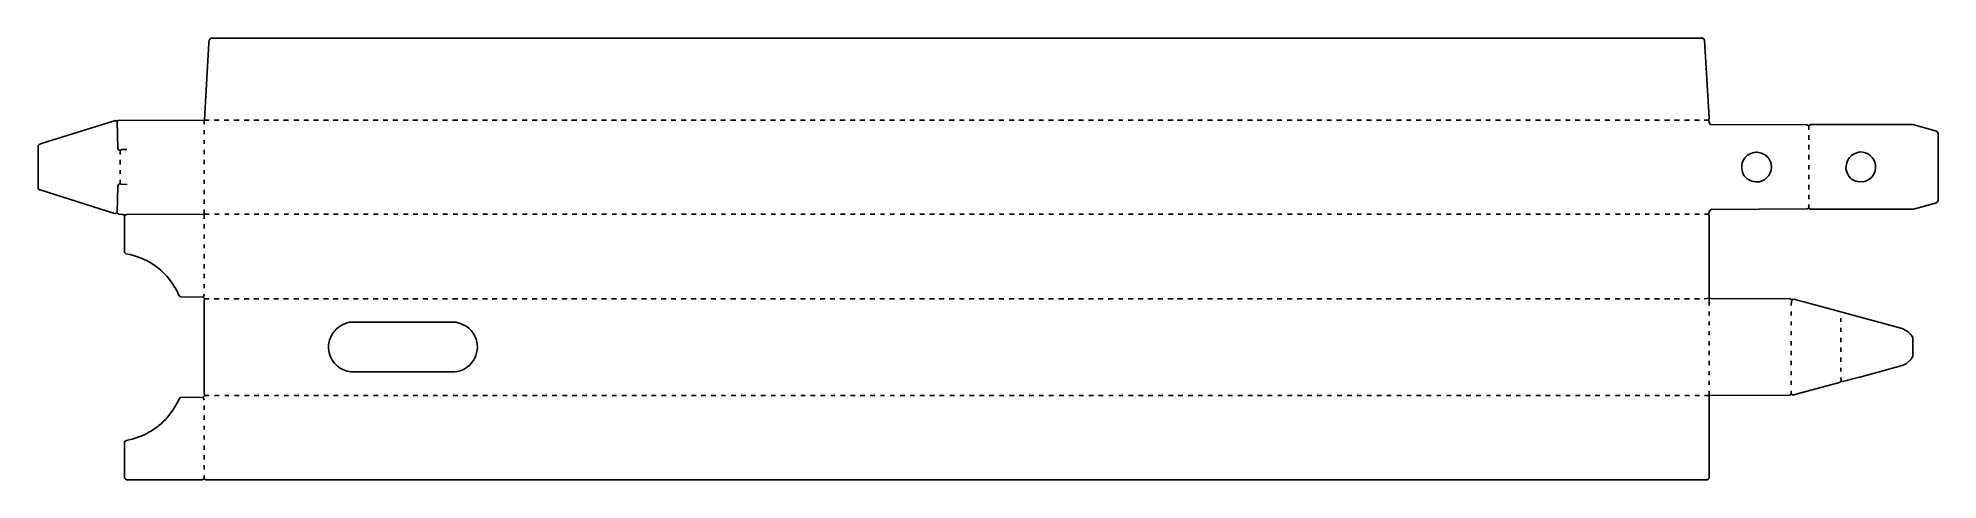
# Model space of a CAD drawing. Extents: x 453 to 4971, y 108 to 1159.
import ezdxf

# ---------------------------------------------------------------- set-up
doc = ezdxf.new("R2010")
doc.units = 0
doc.layers.get('0').update_dxf_attribs({"linetype": 'CONTINUOUS'})

msp = doc.modelspace()

# ---------------------------------------------------------------- linework, layer by layer
at = {"color": 7, "linetype": 'CONTINUOUS'}
for points in [[(4664, 763), (4664, 754), (4667, 752), (4913, 752), (4961.911765, 765.352941), (4966.9, 767.2, 0.131223), (4971, 772), (4971, 933), (4968, 937), (4967.1, 937.2), (4911, 953), (4668, 953), (4665, 951), (4662, 951, 0.141787), (4658.997826, 952.502193), (4431.002174, 953.497807), (4428.5, 954.5), (4426.2, 962.1), (4425, 964, -0.120666), (4427, 968), (4415.544828, 1153.962069, 0.295302), (4411, 1159), (865, 1159, 0.340961), (859.468966, 1146.972414), (849, 965), (848, 964), (848, 954)], [(641, 743), (635, 742), (457.9, 797.7), (456, 798), (453, 801), (453, 903, -0.141016), (467.1, 909.7), (476.1, 912.7), (637, 963), (638, 962), (642, 962), (643.9, 963.2), (848, 964)], [(4546, 817, 0.402865), (4574.3, 859.1, 0.424071), (4529.9, 886.3, 0.544528), (4513, 828, 0.225134), (4546, 817)], [(4794, 817, 0.929304), (4785, 888, 0.392781), (4752, 848), (4753.384615, 843.076923, 0.310185), (4781.032995, 817.461929), (4794, 817)], [(665, 811), (651.030973, 811.464602, -0.136625), (648, 813), (648, 822)], [(648, 813, 0.265774), (642.491671, 806.99194), (641, 743), (645.044554, 740.445545), (653.955446, 739.554455, 0.229307), (664.002688, 739.502717), (848, 740), (860, 740)], [(860, 539), (850, 539), (846, 543), (793.009085, 543.490573, -0.329238), (787.3, 549.1, 0.253213), (662, 646), (659, 649), (659, 738)], [(4427, 523), (4427, 540), (4426.502551, 735.997475), (4425, 740), (4428.2, 748.9, -0.228041), (4432.002174, 751.502193), (4659.997826, 752.497807), (4664, 754)], [(846, 543), (846.8, 545.1, 0.138157), (848, 550)], [(850, 539, -0.120666), (848, 535), (848, 313, -0.120666), (850, 309), (846, 305), (793.009085, 304.509427), (791.1, 303.8), (790, 303), (784.8, 293.1), (783.2, 289.9), (773.8, 274.1), (760.8, 257.1, -0.168023), (662.9, 202.2, 0.188482), (659, 198), (659, 112, 0.064594), (664, 108), (843, 108, -0.165541), (848, 110, -0.165541), (853, 108), (4422, 108, 0.102487), (4426.502538, 112.002512), (4427, 309), (4427, 320)], [(4622, 320), (4622, 313), (4623, 312, 0.361714), (4631.088235, 311.647059), (4639.1, 313.7), (4736.9, 340.2), (4741, 343), (4744, 342), (4784.088235, 352.647059), (4788.088235, 353.647059), (4885.9, 380.2), (4895, 384), (4907, 395), (4907.2, 395.9), (4911, 402), (4911, 447, 0.101821), (4898, 462), (4886.1, 468.2), (4652.088235, 531.352941), (4633.088235, 536.352941, -0.081676), (4629, 538), (4622, 537), (4618.997355, 538.502674), (4432.002645, 539.497326), (4427, 540), (4415, 539)], [(1444, 365, 0.481429), (1494.8, 442.9, 0.264432), (1449.076923, 482.384615), (1448, 483), (1194, 483, 0.427407), (1145.384615, 410.076923, 0.322313), (1197.002008, 365.497976), (1444, 365)], [(4416, 309), (4427, 309), (4617.997409, 309.497382, 0.094635), (4623, 312)]]:
    msp.add_lwpolyline(points, format="xyb", dxfattribs=at)
for points in [[(641, 962), (643, 895), (646, 892), (649, 892), (652.035294, 893.541176), (664, 894)], [(860, 964), (850, 964), (849, 965)], [(872, 964), (884, 964)], [(896, 964), (907, 964)], [(919, 964), (931, 964)], [(943, 964), (955, 964)], [(966, 964), (978, 964)], [(990, 964), (1002, 964)], [(1014, 964), (1025, 964)], [(1037, 964), (1049, 964)], [(1061, 964), (1073, 964)], [(1085, 964), (1096, 964)], [(1108, 964), (1120, 964)], [(1132, 964), (1144, 964)], [(1155, 964), (1167, 964)], [(1179, 964), (1191, 964)], [(1203, 964), (1214, 964)], [(1226, 964), (1238, 964)], [(1250, 964), (1262, 964)], [(1274, 964), (1285, 964)], [(1297, 964), (1309, 964)], [(1321, 964), (1333, 964)], [(1344, 964), (1356, 964)], [(1368, 964), (1380, 964)], [(1392, 964), (1403, 964)], [(1415, 964), (1427, 964)], [(1439, 964), (1451, 964)], [(1462, 964), (1474, 964)], [(1486, 964), (1498, 964)], [(1510, 964), (1522, 964)], [(1533, 964), (1545, 964)], [(1557, 964), (1569, 964)], [(1581, 964), (1592, 964)], [(1604, 964), (1616, 964)], [(1628, 964), (1640, 964)], [(1651, 964), (1663, 964)], [(1675, 964), (1687, 964)], [(1699, 964), (1711, 964)], [(1722, 964), (1734, 964)], [(1746, 964), (1758, 964)], [(1770, 964), (1781, 964)], [(1793, 964), (1805, 964)], [(1817, 964), (1829, 964)], [(1840, 964), (1852, 964)], [(1864, 964), (1876, 964)], [(1888, 964), (1900, 964)], [(1911, 964), (1923, 964)], [(1935, 964), (1947, 964)], [(1959, 964), (1970, 964)], [(1982, 964), (1994, 964)], [(2006, 964), (2018, 964)], [(2029, 964), (2041, 964)], [(2053, 964), (2065, 964)], [(2077, 964), (2088, 964)], [(2100, 964), (2112, 964)], [(2124, 964), (2136, 964)], [(2148, 964), (2159, 964)], [(2171, 964), (2183, 964)], [(2195, 964), (2207, 964)], [(2218, 964), (2230, 964)], [(2242, 964), (2254, 964)], [(2266, 964), (2277, 964)], [(2289, 964), (2301, 964)], [(2313, 964), (2325, 964)], [(2337, 964), (2348, 964)], [(2360, 964), (2372, 964)], [(2384, 964), (2396, 964)], [(2407, 964), (2419, 964)], [(2431, 964), (2443, 964)], [(2455, 964), (2466, 964)], [(2478, 964), (2490, 964)], [(2502, 964), (2514, 964)], [(2526, 964), (2537, 964)], [(2549, 964), (2561, 964)], [(2573, 964), (2585, 964)], [(2596, 964), (2608, 964)], [(2620, 964), (2632, 964)], [(2644, 964), (2655, 964)], [(2667, 964), (2679, 964)], [(2691, 964), (2703, 964)], [(2714, 964), (2726, 964)], [(2738, 964), (2750, 964)], [(2762, 964), (2774, 964)], [(2785, 964), (2797, 964)], [(2809, 964), (2821, 964)], [(2833, 964), (2844, 964)], [(2856, 964), (2868, 964)], [(2880, 964), (2892, 964)], [(2903, 964), (2915, 964)], [(2927, 964), (2939, 964)], [(2951, 964), (2963, 964)], [(2974, 964), (2986, 964)], [(2998, 964), (3010, 964)], [(3022, 964), (3033, 964)], [(3045, 964), (3057, 964)], [(3069, 964), (3081, 964)], [(3092, 964), (3104, 964)], [(3116, 964), (3128, 964)], [(3140, 964), (3152, 964)], [(3163, 964), (3175, 964)], [(3187, 964), (3199, 964)], [(3211, 964), (3222, 964)], [(3234, 964), (3246, 964)], [(3258, 964), (3270, 964)], [(3281, 964), (3293, 964)], [(3305, 964), (3317, 964)], [(3329, 964), (3341, 964)], [(3352, 964), (3364, 964)], [(3376, 964), (3388, 964)], [(3400, 964), (3411, 964)], [(3423, 964), (3435, 964)], [(3447, 964), (3459, 964)], [(3470, 964), (3482, 964)], [(3494, 964), (3506, 964)], [(3518, 964), (3529, 964)], [(3541, 964), (3553, 964)], [(3565, 964), (3577, 964)], [(3589, 964), (3600, 964)], [(3612, 964), (3624, 964)], [(3636, 964), (3648, 964)], [(3659, 964), (3671, 964)], [(3683, 964), (3695, 964)], [(3707, 964), (3718, 964)], [(3730, 964), (3742, 964)], [(3754, 964), (3766, 964)], [(3778, 964), (3789, 964)], [(3801, 964), (3813, 964)], [(3825, 964), (3837, 964)], [(3848, 964), (3860, 964)], [(3872, 964), (3884, 964)], [(3896, 964), (3907, 964)], [(3919, 964), (3931, 964)], [(3943, 964), (3955, 964)], [(3967, 964), (3978, 964)], [(3990, 964), (4002, 964)], [(4014, 964), (4026, 964)], [(4037, 964), (4049, 964)], [(4061, 964), (4073, 964)], [(4085, 964), (4096, 964)], [(4108, 964), (4120, 964)], [(4132, 964), (4144, 964)], [(4155, 964), (4167, 964)], [(4179, 964), (4191, 964)], [(4203, 964), (4215, 964)], [(4226, 964), (4238, 964)], [(4250, 964), (4262, 964)], [(4274, 964), (4285, 964)], [(4297, 964), (4309, 964)], [(4321, 964), (4333, 964)], [(4344, 964), (4356, 964)], [(4368, 964), (4380, 964)], [(4392, 964), (4404, 964)], [(4415, 964), (4425, 964)], [(4664, 941), (4664, 951)], [(848, 930), (848, 940)], [(848, 907), (848, 916)], [(4664, 917), (4664, 928)], [(4664, 894), (4664, 905)], [(648, 882), (648, 892)], [(648, 858), (648, 869)], [(848, 883), (848, 893)], [(848, 859), (848, 869)], [(4664, 870), (4664, 881)], [(648, 835), (648, 845)], [(848, 836), (848, 845)], [(848, 812), (848, 822)], [(4664, 846), (4664, 857)], [(4664, 823), (4664, 834)], [(848, 788), (848, 798)], [(848, 765), (848, 775)], [(4664, 799), (4664, 810)], [(4664, 776), (4664, 786)], [(848, 729), (848, 740), (848, 751)], [(873, 740), (884, 740)], [(897, 740), (907, 740)], [(920, 740), (931, 740)], [(944, 740), (955, 740)], [(967, 740), (978, 740)], [(991, 740), (1002, 740)], [(1015, 740), (1025, 740)], [(1038, 740), (1049, 740)], [(1062, 740), (1073, 740)], [(1086, 740), (1096, 740)], [(1109, 740), (1120, 740)], [(1133, 740), (1144, 740)], [(1156, 740), (1167, 740)], [(1180, 740), (1191, 740)], [(1204, 740), (1214, 740)], [(1227, 740), (1238, 740)], [(1251, 740), (1262, 740)], [(1275, 740), (1285, 740)], [(1298, 740), (1309, 740)], [(1322, 740), (1333, 740)], [(1345, 740), (1356, 740)], [(1369, 740), (1380, 740)], [(1393, 740), (1403, 740)], [(1416, 740), (1427, 740)], [(1440, 740), (1451, 740)], [(1463, 740), (1474, 740)], [(1487, 740), (1498, 740)], [(1511, 740), (1522, 740)], [(1534, 740), (1545, 740)], [(1558, 740), (1569, 740)], [(1582, 740), (1592, 740)], [(1605, 740), (1616, 740)], [(1629, 740), (1640, 740)], [(1652, 740), (1663, 740)], [(1676, 740), (1687, 740)], [(1700, 740), (1711, 740)], [(1723, 740), (1734, 740)], [(1747, 740), (1758, 740)], [(1771, 740), (1781, 740)], [(1794, 740), (1805, 740)], [(1818, 740), (1829, 740)], [(1841, 740), (1852, 740)], [(1865, 740), (1876, 740)], [(1889, 740), (1900, 740)], [(1912, 740), (1923, 740)], [(1936, 740), (1947, 740)], [(1960, 740), (1970, 740)], [(1983, 740), (1994, 740)], [(2007, 740), (2018, 740)], [(2030, 740), (2041, 740)], [(2054, 740), (2065, 740)], [(2078, 740), (2088, 740)], [(2101, 740), (2112, 740)], [(2125, 740), (2136, 740)], [(2149, 740), (2159, 740)], [(2172, 740), (2183, 740)], [(2196, 740), (2207, 740)], [(2219, 740), (2230, 740)], [(2243, 740), (2254, 740)], [(2267, 740), (2277, 740)], [(2290, 740), (2301, 740)], [(2314, 740), (2325, 740)], [(2338, 740), (2348, 740)], [(2361, 740), (2372, 740)], [(2385, 740), (2396, 740)], [(2408, 740), (2419, 740)], [(2432, 740), (2443, 740)], [(2456, 740), (2466, 740)], [(2479, 740), (2490, 740)], [(2503, 740), (2514, 740)], [(2527, 740), (2537, 740)], [(2550, 740), (2561, 740)], [(2574, 740), (2585, 740)], [(2597, 740), (2608, 740)], [(2621, 740), (2632, 740)], [(2645, 740), (2655, 740)], [(2668, 740), (2679, 740)], [(2692, 740), (2703, 740)], [(2715, 740), (2726, 740)], [(2739, 740), (2750, 740)], [(2763, 740), (2774, 740)], [(2786, 740), (2797, 740)], [(2810, 740), (2821, 740)], [(2834, 740), (2844, 740)], [(2857, 740), (2868, 740)], [(2881, 740), (2892, 740)], [(2904, 740), (2915, 740)], [(2928, 740), (2939, 740)], [(2952, 740), (2963, 740)], [(2975, 740), (2986, 740)], [(2999, 740), (3010, 740)], [(3023, 740), (3033, 740)], [(3046, 740), (3057, 740)], [(3070, 740), (3081, 740)], [(3093, 740), (3104, 740)], [(3117, 740), (3128, 740)], [(3141, 740), (3152, 740)], [(3164, 740), (3175, 740)], [(3188, 740), (3199, 740)], [(3212, 740), (3222, 740)], [(3235, 740), (3246, 740)], [(3259, 740), (3270, 740)], [(3282, 740), (3293, 740)], [(3306, 740), (3317, 740)], [(3330, 740), (3341, 740)], [(3353, 740), (3364, 740)], [(3377, 740), (3388, 740)], [(3401, 740), (3411, 740)], [(3424, 740), (3435, 740)], [(3448, 740), (3459, 740)], [(3471, 740), (3482, 740)], [(3495, 740), (3506, 740)], [(3519, 740), (3529, 740)], [(3542, 740), (3553, 740)], [(3566, 740), (3577, 740)], [(3590, 740), (3600, 740)], [(3613, 740), (3624, 740)], [(3637, 740), (3648, 740)], [(3660, 740), (3671, 740)], [(3684, 740), (3695, 740)], [(3708, 740), (3718, 740)], [(3731, 740), (3742, 740)], [(3755, 740), (3766, 740)], [(3779, 740), (3789, 740)], [(3802, 740), (3813, 740)], [(3826, 740), (3837, 740)], [(3849, 740), (3860, 740)], [(3873, 740), (3884, 740)], [(3897, 740), (3907, 740)], [(3920, 740), (3931, 740)], [(3944, 740), (3955, 740)], [(3968, 740), (3978, 740)], [(3991, 740), (4002, 740)], [(4015, 740), (4026, 740)], [(4038, 740), (4049, 740)], [(4062, 740), (4073, 740)], [(4086, 740), (4096, 740)], [(4109, 740), (4120, 740)], [(4133, 740), (4144, 740)], [(4156, 740), (4167, 740)], [(4180, 740), (4191, 740)], [(4204, 740), (4215, 740)], [(4227, 740), (4238, 740)], [(4251, 740), (4262, 740)], [(4275, 740), (4285, 740)], [(4298, 740), (4309, 740)], [(4322, 740), (4333, 740)], [(4345, 740), (4356, 740)], [(4369, 740), (4380, 740)], [(4393, 740), (4404, 740)], [(4416, 740), (4425, 740)], [(848, 706), (848, 716)], [(848, 682), (848, 692)], [(848, 659), (848, 668)], [(848, 635), (848, 645)], [(848, 611), (848, 621)], [(848, 588), (848, 598)], [(848, 564), (848, 574)], [(872, 539), (884, 539)], [(896, 539), (907, 539)], [(919, 539), (931, 539)], [(943, 539), (955, 539)], [(966, 539), (978, 539)], [(990, 539), (1002, 539)], [(1014, 539), (1025, 539)], [(1037, 539), (1049, 539)], [(1061, 539), (1073, 539)], [(1085, 539), (1096, 539)], [(1108, 539), (1120, 539)], [(1132, 539), (1144, 539)], [(1155, 539), (1167, 539)], [(1179, 539), (1191, 539)], [(1203, 539), (1214, 539)], [(1226, 539), (1238, 539)], [(1250, 539), (1262, 539)], [(1274, 539), (1285, 539)], [(1297, 539), (1309, 539)], [(1321, 539), (1333, 539)], [(1344, 539), (1356, 539)], [(1368, 539), (1380, 539)], [(1392, 539), (1403, 539)], [(1415, 539), (1427, 539)], [(1439, 539), (1451, 539)], [(1462, 539), (1474, 539)], [(1486, 539), (1498, 539)], [(1510, 539), (1522, 539)], [(1533, 539), (1545, 539)], [(1557, 539), (1569, 539)], [(1581, 539), (1592, 539)], [(1604, 539), (1616, 539)], [(1628, 539), (1640, 539)], [(1651, 539), (1663, 539)], [(1675, 539), (1687, 539)], [(1699, 539), (1711, 539)], [(1722, 539), (1734, 539)], [(1746, 539), (1758, 539)], [(1770, 539), (1781, 539)], [(1793, 539), (1805, 539)], [(1817, 539), (1829, 539)], [(1840, 539), (1852, 539)], [(1864, 539), (1876, 539)], [(1888, 539), (1900, 539)], [(1911, 539), (1923, 539)], [(1935, 539), (1947, 539)], [(1959, 539), (1970, 539)], [(1982, 539), (1994, 539)], [(2006, 539), (2018, 539)], [(2029, 539), (2041, 539)], [(2053, 539), (2065, 539)], [(2077, 539), (2088, 539)], [(2100, 539), (2112, 539)], [(2124, 539), (2136, 539)], [(2148, 539), (2159, 539)], [(2171, 539), (2183, 539)], [(2195, 539), (2207, 539)], [(2218, 539), (2230, 539)], [(2242, 539), (2254, 539)], [(2266, 539), (2277, 539)], [(2289, 539), (2301, 539)], [(2313, 539), (2325, 539)], [(2337, 539), (2348, 539)], [(2360, 539), (2372, 539)], [(2384, 539), (2396, 539)], [(2407, 539), (2419, 539)], [(2431, 539), (2443, 539)], [(2455, 539), (2466, 539)], [(2478, 539), (2490, 539)], [(2502, 539), (2514, 539)], [(2526, 539), (2537, 539)], [(2549, 539), (2561, 539)], [(2573, 539), (2585, 539)], [(2596, 539), (2608, 539)], [(2620, 539), (2632, 539)], [(2644, 539), (2655, 539)], [(2667, 539), (2679, 539)], [(2691, 539), (2703, 539)], [(2714, 539), (2726, 539)], [(2738, 539), (2750, 539)], [(2762, 539), (2774, 539)], [(2785, 539), (2797, 539)], [(2809, 539), (2821, 539)], [(2833, 539), (2844, 539)], [(2856, 539), (2868, 539)], [(2880, 539), (2892, 539)], [(2903, 539), (2915, 539)], [(2927, 539), (2939, 539)], [(2951, 539), (2963, 539)], [(2974, 539), (2986, 539)], [(2998, 539), (3010, 539)], [(3022, 539), (3033, 539)], [(3045, 539), (3057, 539)], [(3069, 539), (3081, 539)], [(3092, 539), (3104, 539)], [(3116, 539), (3128, 539)], [(3140, 539), (3152, 539)], [(3163, 539), (3175, 539)], [(3187, 539), (3199, 539)], [(3211, 539), (3222, 539)], [(3234, 539), (3246, 539)], [(3258, 539), (3270, 539)], [(3281, 539), (3293, 539)], [(3305, 539), (3317, 539)], [(3329, 539), (3341, 539)], [(3352, 539), (3364, 539)], [(3376, 539), (3388, 539)], [(3400, 539), (3411, 539)], [(3423, 539), (3435, 539)], [(3447, 539), (3459, 539)], [(3470, 539), (3482, 539)], [(3494, 539), (3506, 539)], [(3518, 539), (3529, 539)], [(3541, 539), (3553, 539)], [(3565, 539), (3577, 539)], [(3589, 539), (3600, 539)], [(3612, 539), (3624, 539)], [(3636, 539), (3648, 539)], [(3659, 539), (3671, 539)], [(3683, 539), (3695, 539)], [(3707, 539), (3718, 539)], [(3730, 539), (3742, 539)], [(3754, 539), (3766, 539)], [(3778, 539), (3789, 539)], [(3801, 539), (3813, 539)], [(3825, 539), (3837, 539)], [(3848, 539), (3860, 539)], [(3872, 539), (3884, 539)], [(3896, 539), (3907, 539)], [(3919, 539), (3931, 539)], [(3943, 539), (3955, 539)], [(3967, 539), (3978, 539)], [(3990, 539), (4002, 539)], [(4014, 539), (4026, 539)], [(4037, 539), (4049, 539)], [(4061, 539), (4073, 539)], [(4085, 539), (4096, 539)], [(4108, 539), (4120, 539)], [(4132, 539), (4144, 539)], [(4155, 539), (4167, 539)], [(4179, 539), (4191, 539)], [(4203, 539), (4215, 539)], [(4226, 539), (4238, 539)], [(4250, 539), (4262, 539)], [(4274, 539), (4285, 539)], [(4297, 539), (4309, 539)], [(4321, 539), (4333, 539)], [(4344, 539), (4356, 539)], [(4368, 539), (4380, 539)], [(4392, 539), (4404, 539)], [(4427, 499), (4427, 509)], [(4622, 523), (4622.45082, 532.959016), (4624, 535), (4624, 537)], [(4622, 499), (4622, 509)], [(4427, 476), (4427, 485)], [(4427, 452), (4427, 462)], [(4622, 476), (4622, 485)], [(4622, 452), (4622, 462)], [(4740, 484), (4740, 493)], [(4740, 460), (4740, 470)], [(4427, 428), (4427, 438)], [(4427, 405), (4427, 415)], [(4622, 428), (4622, 438)], [(4622, 405), (4622, 415)], [(4740, 436), (4740, 446)], [(4740, 413), (4740, 423)], [(4427, 381), (4427, 391)], [(4427, 357), (4427, 367)], [(4622, 381), (4622, 391)], [(4622, 357), (4622, 367)], [(4740, 389), (4740, 399)], [(4740, 366), (4740, 375)], [(4427, 334), (4427, 344)], [(4622, 334), (4622, 344)], [(4741, 343), (4740, 352)], [(848, 298), (846, 305)], [(848, 275), (848, 285)], [(850, 309), (860, 309)], [(873, 309), (884, 309)], [(897, 309), (907, 309)], [(920, 309), (931, 309)], [(944, 309), (955, 309)], [(967, 309), (978, 309)], [(991, 309), (1002, 309)], [(1015, 309), (1025, 309)], [(1038, 309), (1049, 309)], [(1062, 309), (1073, 309)], [(1086, 309), (1096, 309)], [(1109, 309), (1120, 309)], [(1133, 309), (1144, 309)], [(1156, 309), (1167, 309)], [(1180, 309), (1191, 309)], [(1204, 309), (1214, 309)], [(1227, 309), (1238, 309)], [(1251, 309), (1262, 309)], [(1275, 309), (1285, 309)], [(1298, 309), (1309, 309)], [(1322, 309), (1333, 309)], [(1345, 309), (1356, 309)], [(1369, 309), (1380, 309)], [(1393, 309), (1403, 309)], [(1416, 309), (1427, 309)], [(1440, 309), (1451, 309)], [(1463, 309), (1474, 309)], [(1487, 309), (1498, 309)], [(1511, 309), (1522, 309)], [(1534, 309), (1545, 309)], [(1558, 309), (1569, 309)], [(1582, 309), (1592, 309)], [(1605, 309), (1616, 309)], [(1629, 309), (1640, 309)], [(1652, 309), (1663, 309)], [(1676, 309), (1687, 309)], [(1700, 309), (1711, 309)], [(1723, 309), (1734, 309)], [(1747, 309), (1758, 309)], [(1771, 309), (1781, 309)], [(1794, 309), (1805, 309)], [(1818, 309), (1829, 309)], [(1841, 309), (1852, 309)], [(1865, 309), (1876, 309)], [(1889, 309), (1900, 309)], [(1912, 309), (1923, 309)], [(1936, 309), (1947, 309)], [(1960, 309), (1970, 309)], [(1983, 309), (1994, 309)], [(2007, 309), (2018, 309)], [(2030, 309), (2041, 309)], [(2054, 309), (2065, 309)], [(2078, 309), (2088, 309)], [(2101, 309), (2112, 309)], [(2125, 309), (2136, 309)], [(2149, 309), (2159, 309)], [(2172, 309), (2183, 309)], [(2196, 309), (2207, 309)], [(2219, 309), (2230, 309)], [(2243, 309), (2254, 309)], [(2267, 309), (2277, 309)], [(2290, 309), (2301, 309)], [(2314, 309), (2325, 309)], [(2338, 309), (2348, 309)], [(2361, 309), (2372, 309)], [(2385, 309), (2396, 309)], [(2408, 309), (2419, 309)], [(2432, 309), (2443, 309)], [(2456, 309), (2466, 309)], [(2479, 309), (2490, 309)], [(2503, 309), (2514, 309)], [(2527, 309), (2537, 309)], [(2550, 309), (2561, 309)], [(2574, 309), (2585, 309)], [(2597, 309), (2608, 309)], [(2621, 309), (2632, 309)], [(2645, 309), (2655, 309)], [(2668, 309), (2679, 309)], [(2692, 309), (2703, 309)], [(2715, 309), (2726, 309)], [(2739, 309), (2750, 309)], [(2763, 309), (2774, 309)], [(2786, 309), (2797, 309)], [(2810, 309), (2821, 309)], [(2834, 309), (2844, 309)], [(2857, 309), (2868, 309)], [(2881, 309), (2892, 309)], [(2904, 309), (2915, 309)], [(2928, 309), (2939, 309)], [(2952, 309), (2963, 309)], [(2975, 309), (2986, 309)], [(2999, 309), (3010, 309)], [(3023, 309), (3033, 309)], [(3046, 309), (3057, 309)], [(3070, 309), (3081, 309)], [(3093, 309), (3104, 309)], [(3117, 309), (3128, 309)], [(3141, 309), (3152, 309)], [(3164, 309), (3175, 309)], [(3188, 309), (3199, 309)], [(3212, 309), (3222, 309)], [(3235, 309), (3246, 309)], [(3259, 309), (3270, 309)], [(3282, 309), (3293, 309)], [(3306, 309), (3317, 309)], [(3330, 309), (3341, 309)], [(3353, 309), (3364, 309)], [(3377, 309), (3388, 309)], [(3401, 309), (3411, 309)], [(3424, 309), (3435, 309)], [(3448, 309), (3459, 309)], [(3471, 309), (3482, 309)], [(3495, 309), (3506, 309)], [(3519, 309), (3529, 309)], [(3542, 309), (3553, 309)], [(3566, 309), (3577, 309)], [(3590, 309), (3600, 309)], [(3613, 309), (3624, 309)], [(3637, 309), (3648, 309)], [(3660, 309), (3671, 309)], [(3684, 309), (3695, 309)], [(3708, 309), (3718, 309)], [(3731, 309), (3742, 309)], [(3755, 309), (3766, 309)], [(3779, 309), (3789, 309)], [(3802, 309), (3813, 309)], [(3826, 309), (3837, 309)], [(3849, 309), (3860, 309)], [(3873, 309), (3884, 309)], [(3897, 309), (3907, 309)], [(3920, 309), (3931, 309)], [(3944, 309), (3955, 309)], [(3968, 309), (3978, 309)], [(3991, 309), (4002, 309)], [(4015, 309), (4026, 309)], [(4038, 309), (4049, 309)], [(4062, 309), (4073, 309)], [(4086, 309), (4096, 309)], [(4109, 309), (4120, 309)], [(4133, 309), (4144, 309)], [(4156, 309), (4167, 309)], [(4180, 309), (4191, 309)], [(4204, 309), (4215, 309)], [(4227, 309), (4238, 309)], [(4251, 309), (4262, 309)], [(4275, 309), (4285, 309)], [(4298, 309), (4309, 309)], [(4322, 309), (4333, 309)], [(4345, 309), (4356, 309)], [(4369, 309), (4380, 309)], [(4393, 309), (4404, 309)], [(848, 251), (848, 261)], [(848, 228), (848, 237)], [(848, 204), (848, 214)], [(848, 180), (848, 190)], [(848, 157), (848, 167)], [(848, 133), (848, 143)], [(848, 110), (848, 119)]]:
    msp.add_lwpolyline(points, dxfattribs=at)

doc.saveas('drawing.dxf')
